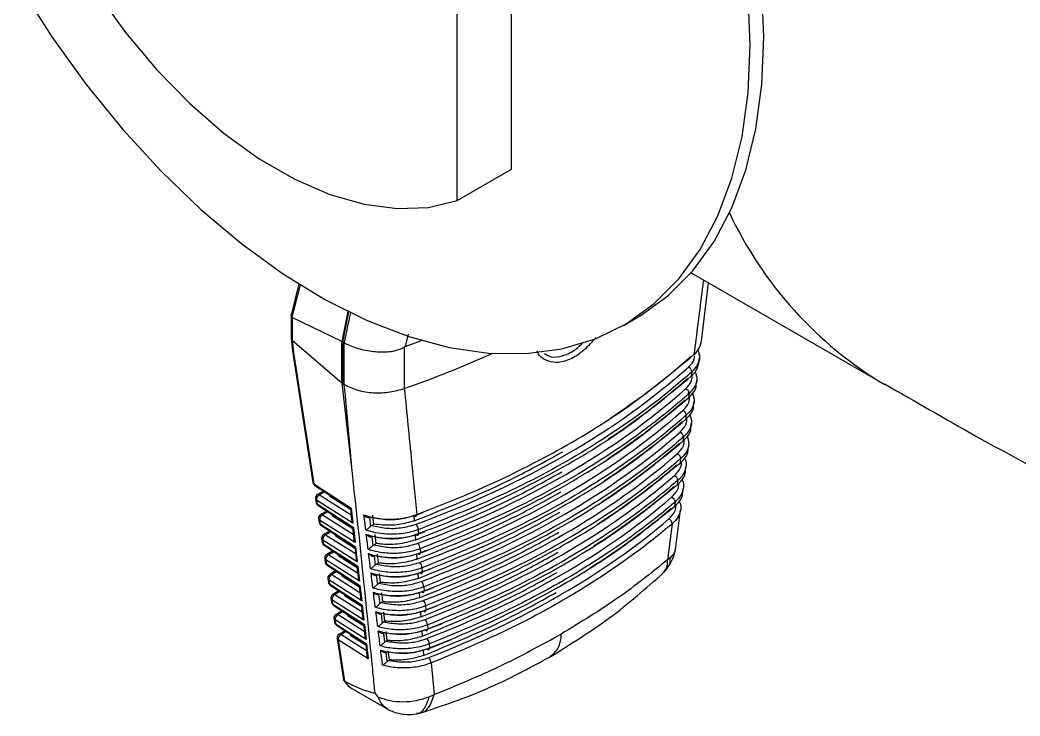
# Model space of a CAD drawing. Extents: x 12.3 to 108.7, y 1.1 to 80.4.
# Drawn here: x 74.192 to 76.643, y 5.403 to 7.109 of the extents above; entities that cross this region are included whole.
import ezdxf

# ---------------------------------------------------------------- set-up
doc = ezdxf.new("R2010")
doc.units = 0
doc.header["$MEASUREMENT"] = 0
doc.layers.add('OBJECT', color=7, linetype='CONTINUOUS')

msp = doc.modelspace()

# ---------------------------------------------------------------- linework, layer by layer
at = {"layer": 'OBJECT'}
for p, q in [((75.3966, 6.7431), (75.3956, 13.564)), ((75.2637, 6.6664), (75.2627, 13.4872)), ((75.2637, 6.6664), (75.3966, 6.7431)), ((75.8366, 6.4894), (76.31, 6.2161)), ((74.8752, 6.4619), (74.8569, 6.3888)), ((74.8782, 6.46), (74.8584, 6.3806)), ((75.862, 6.3214), (75.8796, 6.4646)), ((74.8565, 6.386), (74.8565, 6.3286)), ((74.9806, 6.3212), (74.8593, 6.3797)), ((74.8593, 6.3797), (74.8593, 6.3245)), ((74.9811, 6.3209), (74.9961, 6.394)), ((74.9972, 6.3935), (74.9822, 6.3203)), ((75.6706, 6.3602), (75.7045, 6.3798)), ((74.8565, 6.3282), (74.86, 6.2979)), ((74.8591, 6.3246), (74.8625, 6.2943)), ((74.8593, 6.3245), (74.9806, 6.2195)), ((75.1429, 6.339), (75.136, 6.3085)), ((74.9806, 6.2195), (74.9806, 6.3212)), ((74.9822, 6.3203), (74.9811, 6.3209)), ((74.9864, 6.3179), (74.9828, 6.32)), ((74.9828, 6.32), (74.9828, 6.2179)), ((74.9864, 6.2158), (74.9864, 6.3179)), ((75.136, 6.3085), (75.1336, 6.3072)), ((75.1336, 6.3072), (75.1336, 6.2056)), ((75.136, 6.3085), (75.1763, 6.323)), ((74.86, 6.2978), (74.9099, 5.9753)), ((74.8625, 6.2943), (74.9124, 5.972)), ((75.8554, 6.2683), (75.8568, 6.2793)), ((75.8383, 6.2467), (75.8369, 6.236)), ((75.8489, 6.2152), (75.8503, 6.2263)), ((75.0067, 5.9973), (74.9817, 6.2185)), ((74.9828, 6.2179), (74.9864, 6.2158)), ((75.1336, 6.2056), (75.1338, 6.2056)), ((75.8315, 6.1935), (75.8301, 6.1827)), ((75.8424, 6.1621), (75.8437, 6.1732)), ((75.8247, 6.1403), (75.8233, 6.1295)), ((75.8358, 6.109), (75.8372, 6.1202)), ((75.8179, 6.0871), (75.8165, 6.0763)), ((75.8293, 6.0559), (75.8307, 6.0671)), ((75.811, 6.0339), (75.8096, 6.023)), ((75.8227, 6.0029), (75.8241, 6.014)), ((75.8042, 5.9807), (75.8028, 5.9698)), ((74.9124, 5.972), (75.0036, 5.9126)), ((74.9143, 5.9684), (75.0015, 5.9117)), ((75.816, 5.9498), (75.8174, 5.961)), ((74.9161, 5.9355), (74.9175, 5.9263)), ((74.9186, 5.9322), (74.92, 5.923)), ((75.0077, 5.8758), (74.9186, 5.9322)), ((74.936, 5.9543), (74.921, 5.9457)), ((74.9387, 5.9526), (74.9259, 5.9452)), ((74.9259, 5.9452), (75.0033, 5.8963)), ((74.949, 5.9459), (74.9493, 5.944)), ((74.9512, 5.9444), (74.9518, 5.9407)), ((75.0018, 5.909), (74.9518, 5.9407)), ((74.92, 5.923), (75.0089, 5.8651)), ((74.9219, 5.9195), (75.0069, 5.8641)), ((75.0015, 5.9117), (75.0047, 5.8841)), ((75.0036, 5.9126), (75.0077, 5.8758)), ((75.7973, 5.9275), (75.7959, 5.9166)), ((75.7984, 5.81), (75.8107, 5.908)), ((74.9237, 5.8866), (74.9251, 5.8774)), ((74.9262, 5.8833), (74.9276, 5.8741)), ((75.0131, 5.8283), (74.9262, 5.8833)), ((74.9435, 5.9054), (74.9285, 5.8968)), ((74.9462, 5.9037), (74.9335, 5.8963)), ((74.9335, 5.8963), (75.0087, 5.8487)), ((74.9566, 5.8969), (74.9568, 5.8951)), ((74.9588, 5.8955), (74.9593, 5.8918)), ((75.0072, 5.8615), (74.9593, 5.8918)), ((75.0482, 5.8901), (75.0508, 5.8679)), ((75.0594, 5.8735), (75.057, 5.8951)), ((75.1569, 5.8936), (75.1578, 5.8814)), ((74.9276, 5.8741), (75.0143, 5.8176)), ((74.9295, 5.8705), (75.0123, 5.8166)), ((75.0069, 5.8641), (75.01, 5.8366)), ((75.0089, 5.8651), (75.0131, 5.8283)), ((75.0537, 5.8701), (75.0594, 5.8735)), ((75.1679, 5.8597), (75.1688, 5.8503)), ((75.7904, 5.8743), (75.7789, 5.786)), ((74.9312, 5.8377), (74.9327, 5.8284)), ((74.9337, 5.8344), (74.9352, 5.8251)), ((75.0185, 5.7808), (74.9337, 5.8344)), ((74.9511, 5.8565), (74.9361, 5.8479)), ((74.9538, 5.8547), (74.941, 5.8474)), ((74.941, 5.8474), (75.014, 5.8012)), ((74.9641, 5.848), (74.9644, 5.8462)), ((74.9663, 5.8465), (74.9669, 5.8429)), ((75.0126, 5.814), (74.9669, 5.8429)), ((75.0538, 5.8428), (75.0565, 5.8205)), ((75.0648, 5.8259), (75.0623, 5.8476)), ((75.1604, 5.8466), (75.1613, 5.8344)), ((74.9352, 5.8251), (75.0197, 5.7701)), ((74.9371, 5.8216), (75.0177, 5.7691)), ((75.0123, 5.8166), (75.0154, 5.7891)), ((75.0143, 5.8176), (75.0185, 5.7808)), ((75.0594, 5.8229), (75.0648, 5.8259)), ((75.1724, 5.813), (75.1733, 5.8036)), ((74.9388, 5.7888), (74.9402, 5.7795)), ((74.9413, 5.7855), (74.9427, 5.7762)), ((75.0239, 5.7332), (74.9413, 5.7855)), ((74.9586, 5.8076), (74.9437, 5.799)), ((74.9613, 5.8058), (74.9486, 5.7985)), ((74.9486, 5.7985), (75.0194, 5.7537)), ((74.9717, 5.799), (74.972, 5.7973)), ((74.9739, 5.7976), (74.9745, 5.794)), ((75.018, 5.7665), (74.9745, 5.794)), ((75.0595, 5.7954), (75.0622, 5.7731)), ((75.0702, 5.7784), (75.0677, 5.8001)), ((75.1638, 5.7996), (75.1647, 5.7873)), ((75.7858, 5.7916), (75.7789, 5.786)), ((74.9427, 5.7762), (75.0251, 5.7226)), ((74.9447, 5.7726), (75.0231, 5.7216)), ((75.0177, 5.7691), (75.0208, 5.7416)), ((75.0197, 5.7701), (75.0239, 5.7332)), ((75.0653, 5.7756), (75.0702, 5.7784)), ((75.1769, 5.7663), (75.1778, 5.7569)), ((75.7697, 5.7549), (75.7785, 5.7652)), ((74.9464, 5.7399), (74.9478, 5.7305)), ((74.9489, 5.7366), (74.9503, 5.7272)), ((75.0293, 5.6857), (74.9489, 5.7366)), ((74.9661, 5.7586), (74.9513, 5.75)), ((74.9688, 5.7569), (74.9562, 5.7496)), ((74.9562, 5.7496), (75.0248, 5.7062)), ((74.9793, 5.7501), (74.9796, 5.7484)), ((74.9815, 5.7486), (74.9821, 5.7451)), ((75.0234, 5.719), (74.9821, 5.7451)), ((75.0652, 5.7481), (75.0679, 5.7257)), ((75.0756, 5.7309), (75.0731, 5.7526)), ((75.1672, 5.7526), (75.1681, 5.7402)), ((74.9503, 5.7272), (75.0305, 5.675)), ((74.9522, 5.7237), (75.0285, 5.6741)), ((75.0231, 5.7216), (75.0262, 5.694)), ((75.0251, 5.7226), (75.0293, 5.6857)), ((75.0711, 5.7283), (75.0756, 5.7309)), ((75.1814, 5.7196), (75.1823, 5.7102)), ((74.9539, 5.691), (74.9554, 5.6816)), ((74.9564, 5.6877), (74.9579, 5.6783)), ((75.0347, 5.6382), (74.9564, 5.6877)), ((74.9737, 5.7097), (74.9588, 5.7011)), ((74.9764, 5.708), (74.9638, 5.7007)), ((74.9638, 5.7007), (75.0302, 5.6587)), ((74.9869, 5.7011), (74.9871, 5.6995)), ((74.9891, 5.6997), (74.9896, 5.6962)), ((75.0287, 5.6715), (74.9896, 5.6962)), ((75.0709, 5.7008), (75.0737, 5.6784)), ((75.0809, 5.6834), (75.0785, 5.705)), ((75.1705, 5.7056), (75.1714, 5.6931)), ((74.9579, 5.6783), (75.0359, 5.6275)), ((74.9598, 5.6747), (75.0338, 5.6265)), ((75.0285, 5.6741), (75.0316, 5.6465)), ((75.0305, 5.675), (75.0347, 5.6382)), ((75.077, 5.6811), (75.0809, 5.6834)), ((75.1859, 5.673), (75.1868, 5.6635)), ((74.9615, 5.6421), (74.963, 5.6326)), ((74.964, 5.6388), (74.9655, 5.6293)), ((75.04, 5.5907), (74.964, 5.6388)), ((74.9812, 5.6608), (74.9664, 5.6522)), ((74.9839, 5.659), (74.9713, 5.6518)), ((74.9713, 5.6518), (75.0356, 5.6112)), ((74.9944, 5.6522), (74.9947, 5.6506)), ((74.9967, 5.6507), (74.9972, 5.6473)), ((75.0341, 5.6239), (74.9972, 5.6473)), ((75.0767, 5.6536), (75.0794, 5.631)), ((75.0863, 5.6359), (75.0839, 5.6575)), ((75.1738, 5.6586), (75.1746, 5.646)), ((74.9655, 5.6293), (75.0412, 5.58)), ((74.9674, 5.6258), (75.0392, 5.579)), ((75.0338, 5.6265), (75.037, 5.599)), ((75.0359, 5.6275), (75.04, 5.5907)), ((75.0829, 5.6339), (75.0863, 5.6359)), ((75.1904, 5.6263), (75.1913, 5.6168)), ((74.9691, 5.5932), (74.9848, 5.4919)), ((74.9716, 5.5899), (74.9873, 5.4883)), ((75.0454, 5.5432), (74.9716, 5.5899)), ((74.9888, 5.6119), (74.974, 5.6033)), ((74.9914, 5.6101), (74.9789, 5.6029)), ((74.9789, 5.6029), (75.041, 5.5636)), ((75.002, 5.6032), (75.0023, 5.6017)), ((75.0042, 5.6018), (75.0048, 5.5984)), ((75.0395, 5.5764), (75.0048, 5.5984)), ((75.0825, 5.6063), (75.0852, 5.5837)), ((75.0888, 5.5867), (75.0917, 5.5884)), ((75.0917, 5.5884), (75.0893, 5.61)), ((75.1769, 5.6121), (75.1778, 5.5988)), ((75.0392, 5.579), (75.0423, 5.5515)), ((75.0412, 5.58), (75.0454, 5.5432)), ((75.1801, 5.5649), (75.181, 5.5517)), ((75.1948, 5.5797), (75.1957, 5.5702)), ((75.0883, 5.5591), (75.0911, 5.5364)), ((75.0971, 5.5408), (75.0946, 5.5625)), ((75.0948, 5.5395), (75.0971, 5.5408)), ((75.1992, 5.5331), (75.2066, 5.4556)), ((74.9873, 5.4883), (74.9875, 5.4882)), ((75.005, 5.4705), (75.0916, 5.4205)), ((75.07, 5.4496), (75.062, 5.4598)), ((75.1949, 5.4505), (75.2066, 5.4556)), ((75.164, 5.4084), (75.1727, 5.4102))]:
    msp.add_line(p, q, dxfattribs=at)
at = {"layer": 'OBJECT', "flags": 128}
for points in [[(75.7045, 6.3798), (75.7115, 6.384), (75.7799, 6.4332), (75.8406, 6.4941), (75.8929, 6.5662), (75.9364, 6.6487), (75.9706, 6.7409), (75.9953, 6.8419), (76.0102, 6.9508), (76.0152, 7.0666), (76.0102, 7.1881), (75.9953, 7.3142), (75.9706, 7.4438), (75.9364, 7.5756), (75.8929, 7.7083), (75.8406, 7.8408), (75.7799, 7.9717), (75.7115, 8.0999), (75.636, 8.2241), (75.5541, 8.3432), (75.4665, 8.4561), (75.3964, 8.5374)], [(74.1919, 7.1901), (74.27, 7.0677), (74.3541, 6.9508), (74.4437, 6.8407), (74.5377, 6.7382), (74.6353, 6.6444), (74.7356, 6.5601), (74.8376, 6.4862), (74.9404, 6.4233), (75.043, 6.372), (75.1445, 6.3329), (75.2439, 6.3062), (75.3402, 6.2922), (75.4326, 6.2911), (75.5201, 6.3028), (75.6021, 6.3273), (75.6776, 6.3644), (75.746, 6.4136), (75.8066, 6.4745), (75.8589, 6.5466), (75.9024, 6.6291), (75.9367, 6.7213), (75.9614, 6.8223), (75.9763, 6.9312), (75.9813, 7.047), (75.9763, 7.1685)], [(74.3798, 7.1765), (74.4507, 7.0778), (74.5272, 6.9865), (74.6082, 6.9037), (74.6923, 6.8308), (74.7784, 6.7688), (74.8651, 6.7188), (74.9512, 6.6814), (75.0354, 6.6572), (75.1163, 6.6465), (75.1928, 6.6496), (75.2637, 6.6664)], [(75.1589, 5.8941), (75.1599, 5.8933), (75.1609, 5.8929), (75.1618, 5.8928), (75.1626, 5.893), (75.1632, 5.8936), (75.1637, 5.8945), (75.1641, 5.8956), (75.1642, 5.897)], [(75.1634, 5.8474), (75.1644, 5.8466), (75.1654, 5.8462), (75.1663, 5.8461), (75.1671, 5.8463), (75.1678, 5.8469), (75.1683, 5.8477), (75.1686, 5.8489), (75.1688, 5.8503)], [(75.1679, 5.8006), (75.169, 5.7999), (75.1699, 5.7995), (75.1708, 5.7994), (75.1716, 5.7996), (75.1723, 5.8002), (75.1728, 5.801), (75.1732, 5.8022), (75.1733, 5.8036)], [(75.1724, 5.7539), (75.1734, 5.7532), (75.1744, 5.7527), (75.1753, 5.7526), (75.1762, 5.7529), (75.1768, 5.7535), (75.1773, 5.7543), (75.1777, 5.7555), (75.1778, 5.7569)], [(75.1769, 5.7072), (75.1779, 5.7065), (75.1789, 5.706), (75.1798, 5.7059), (75.1806, 5.7062), (75.1813, 5.7068), (75.1818, 5.7076), (75.1822, 5.7088), (75.1823, 5.7102)], [(75.1813, 5.6605), (75.1824, 5.6598), (75.1834, 5.6594), (75.1843, 5.6593), (75.1851, 5.6595), (75.1858, 5.6601), (75.1863, 5.6609), (75.1867, 5.6621), (75.1868, 5.6635)], [(75.1858, 5.6138), (75.1868, 5.6131), (75.1878, 5.6127), (75.1888, 5.6126), (75.1896, 5.6128), (75.1903, 5.6134), (75.1908, 5.6143), (75.1911, 5.6154), (75.1913, 5.6168)], [(75.1902, 5.5672), (75.1912, 5.5664), (75.1923, 5.566), (75.1932, 5.5659), (75.194, 5.5662), (75.1947, 5.5667), (75.1952, 5.5676), (75.1956, 5.5688), (75.1957, 5.5702)]]:
    msp.add_lwpolyline(points, dxfattribs=at)
at = {"layer": 'OBJECT'}
for centre, radius, start, end in [((76.8079, 7.0471), 0.9687, 205.0984, 239.0701), ((74.2428, 8.7539), 2.6996, 289.2712, 294.1952), ((75.8253, 6.2463), 0.013, 1.9394, 69.1667), ((75.8185, 6.1931), 0.013, 1.9219, 68.99), ((75.8117, 6.1398), 0.013, 1.9032, 68.8139), ((75.8048, 6.0866), 0.013, 1.8844, 68.6369), ((75.798, 6.0334), 0.0131, 1.8654, 68.4591), ((75.7911, 5.9802), 0.0131, 1.8471, 68.279), ((74.9198, 5.9768), 0.01, 188.8019, 236.9399), ((74.9145, 5.9762), 0.00472, 191.2026, 243.2307), ((74.917, 5.9722), 0.00462, 182.4838, 234.3549), ((74.926, 5.937), 0.01, 119.9973, 180), ((74.926, 5.937), 0.01, 180, 188.8019), ((74.9207, 5.9364), 0.00472, 191.2022, 243.2351), ((74.9328, 5.9327), 0.0143, 119.0762, 182.2786), ((74.923, 5.9411), 0.00496, 54.7031, 114.6588), ((75.7841, 5.9271), 0.0131, 1.8274, 68.1014), ((74.9274, 5.9278), 0.01, 188.8019, 236.9399), ((74.9221, 5.9272), 0.00472, 191.2009, 243.2363), ((74.9246, 5.9232), 0.00462, 182.4791, 234.3597), ((74.9335, 5.8881), 0.01, 119.9973, 180), ((74.9335, 5.8881), 0.01, 180, 188.8019), ((74.9283, 5.8875), 0.00472, 191.2032, 243.2302), ((74.9404, 5.8838), 0.0143, 119.0762, 182.2786), ((74.9306, 5.8922), 0.00496, 54.7031, 114.6586), ((75.7772, 5.8739), 0.0132, 1.8087, 67.9209), ((74.935, 5.8789), 0.01, 188.8019, 236.9399), ((74.9297, 5.8783), 0.00472, 191.2032, 243.23), ((74.9322, 5.8743), 0.00462, 182.4829, 234.3567), ((75.1486, 5.8598), 0.0193, 359.7088, 43.6777), ((74.9411, 5.8392), 0.01, 119.9973, 180), ((74.9411, 5.8392), 0.01, 180, 188.8019), ((74.9359, 5.8386), 0.00472, 191.2029, 243.2345), ((74.948, 5.8349), 0.0143, 119.0759, 182.278), ((74.9382, 5.8433), 0.00496, 54.7027, 114.6535), ((74.9425, 5.8299), 0.01, 188.8019, 236.9399), ((74.9373, 5.8293), 0.00472, 191.2029, 243.2345), ((74.9398, 5.8253), 0.00462, 182.4784, 234.3612), ((75.1532, 5.8131), 0.0192, 359.7222, 43.9038), ((74.9487, 5.7903), 0.01, 119.9973, 180), ((74.9487, 5.7903), 0.01, 180, 188.8019), ((74.9434, 5.7897), 0.00472, 191.2026, 243.2356), ((74.9555, 5.786), 0.0143, 119.0774, 182.2775), ((74.9457, 5.7944), 0.00496, 54.7066, 114.6552), ((74.9501, 5.781), 0.01, 188.8019, 236.9399), ((74.9449, 5.7804), 0.00472, 191.2032, 243.2302), ((74.9474, 5.7764), 0.00462, 182.4825, 234.3571), ((75.1578, 5.7664), 0.0191, 359.7349, 44.1305), ((74.9563, 5.7414), 0.01, 119.9973, 180), ((74.9563, 5.7414), 0.01, 180, 188.8019), ((74.951, 5.7408), 0.00472, 191.2032, 243.235), ((74.9631, 5.7371), 0.0143, 119.0763, 182.2786), ((74.9533, 5.7455), 0.00496, 54.7029, 114.659), ((74.9577, 5.7321), 0.01, 188.8019, 236.9399), ((74.9524, 5.7314), 0.00472, 191.2028, 243.2344), ((74.9549, 5.7274), 0.00462, 182.4791, 234.3605), ((75.1624, 5.7197), 0.019, 359.7477, 44.3577), ((74.9638, 5.6925), 0.01, 119.9973, 180), ((74.9638, 5.6925), 0.01, 180, 188.8019), ((74.9586, 5.6919), 0.00472, 191.2037, 243.2305), ((74.9707, 5.6882), 0.0143, 119.0761, 182.2788), ((74.9609, 5.6966), 0.00496, 54.6984, 114.6635), ((75.167, 5.6731), 0.0189, 359.761, 44.5846), ((74.9653, 5.6831), 0.01, 188.8019, 236.9399), ((74.96, 5.6825), 0.00472, 191.2029, 243.2313), ((74.9625, 5.6785), 0.00462, 182.4821, 234.3566), ((74.9714, 5.6436), 0.01, 119.9973, 180), ((74.9714, 5.6436), 0.01, 180, 188.8019), ((74.9661, 5.643), 0.00472, 191.2006, 243.2366), ((74.9783, 5.6393), 0.0143, 119.0781, 182.2768), ((74.9685, 5.6477), 0.00496, 54.7066, 114.6553), ((75.1715, 5.6264), 0.0188, 359.7751, 44.8101), ((74.9729, 5.6342), 0.01, 188.8019, 236.9399), ((74.9676, 5.6335), 0.00472, 191.2032, 243.2351), ((74.9701, 5.6295), 0.00462, 182.4773, 234.3614), ((74.979, 5.5947), 0.01, 119.9973, 180), ((74.979, 5.5947), 0.01, 180, 188.8019), ((74.9737, 5.5941), 0.00472, 191.2016, 243.2356), ((74.9858, 5.5904), 0.0143, 119.0774, 182.2774), ((74.976, 5.5988), 0.00496, 54.7031, 114.6586), ((75.176, 5.5798), 0.0188, 359.7877, 45.0389), ((75.1806, 5.5331), 0.0187, 359.8012, 45.2665)]:
    msp.add_arc(centre, radius, start, end, dxfattribs=at)
for centre, major_axis, ratio, start_param, end_param in [((74.8665, 6.4142), (0.0069, 0.0346), 0.209999, 2.946538, 3.08714), ((73.591, 7.4938), (1.3798, 7.3435), 0.214206, 4.59189, 4.601977), ((74.8665, 6.329), (0.00999, 0.00056), 0.611383, 3.107087, 3.840126), ((74.8665, 6.2619), (-0.0079, 0.0629), 0.096523, 6.176109, 6.202289), ((75.0676, 6.7349), (0.0824, 0.4153), 0.209999, 3.08714, 3.093657), ((75.0676, 6.7347), (0.0781, 0.4172), 0.218376, 3.058354, 3.064865), ((75.0713, 6.7325), (0.0781, 0.4172), 0.218376, 3.064865, 3.069069), ((74.8699, 6.2992), (0.00991, 0.00133), 0.627377, 3.128787, 3.792814), ((73.966, 6.9578), (2.2176, 0.0166), 0.572227, 5.5628, 5.710896), ((73.9645, 6.9654), (2.2169, -0.0169), 0.582304, 5.287711, 5.716742), ((73.966, 6.9072), (2.2143, 0.0166), 0.572227, 5.560962, 5.707533), ((75.0676, 5.4683), (-0.0954, 0.7545), 0.096523, 6.16302, 6.176109), ((75.0676, 5.4689), (-0.0912, 0.7506), 0.103906, 6.205257, 6.218348), ((75.0713, 5.4668), (-0.0912, 0.7506), 0.103906, 6.201917, 6.205257), ((73.1744, 10.1402), (-1.7566, 14.6383), 0.094069, 4.414182, 4.429694), ((73.9645, 6.9148), (2.2137, -0.0169), 0.582304, 5.291076, 5.713377), ((73.966, 6.8566), (2.2111, 0.0166), 0.572227, 5.562058, 5.704162), ((73.9645, 6.8642), (2.2104, -0.0169), 0.582304, 5.294449, 5.710004), ((73.966, 6.806), (2.2078, 0.0165), 0.572227, 5.557281, 5.700783), ((73.9645, 6.8135), (2.2072, -0.0168), 0.582304, 5.29783, 5.706624), ((73.966, 6.7553), (2.2046, 0.0165), 0.572227, 5.555439, 5.697396), ((73.9645, 6.7629), (2.2039, -0.0168), 0.582304, 5.301219, 5.703235), ((73.966, 6.7047), (2.2013, 0.0165), 0.572227, 5.548701, 5.694), ((73.9645, 6.7123), (2.2007, -0.0168), 0.582304, 5.304616, 5.699838), ((73.966, 6.6541), (2.1981, 0.0165), 0.572227, 5.544493, 5.690597), ((74.9593, 5.9446), (0.0101, 0.0001), 0.569185, 3.222173, 3.860589), ((73.9645, 6.6617), (2.1974, -0.0168), 0.582304, 5.308021, 5.696432), ((75.0109, 5.9175), (0.0094, 0.00581), 0.034264, 3.157743, 3.78947), ((73.966, 6.6035), (2.1948, 0.0164), 0.572227, 5.539778, 5.687185), ((74.9669, 5.8957), (0.0101, 0.0001), 0.569185, 3.222173, 3.860589), ((75.0151, 5.8806), (-0.0075, 0.0119), 0.628226, 0.918937, 1.582964), ((73.966, 6.9578), (2.2176, 0.0166), 0.572227, 5.276105, 5.287253), ((73.9645, 6.611), (2.1942, -0.0167), 0.582304, 5.311435, 5.693019), ((75.0163, 5.8699), (0.0094, 0.00581), 0.034264, 3.157743, 3.78947), ((74.9744, 5.8468), (0.0101, 0.0001), 0.569185, 3.222173, 3.860589), ((75.0205, 5.8331), (-0.0075, 0.0119), 0.628226, 0.918937, 1.582964), ((73.966, 6.9072), (2.2143, 0.0166), 0.572227, 5.279468, 5.291168), ((75.0217, 5.8224), (0.0094, 0.00581), 0.034264, 3.157743, 3.78947), ((73.966, 6.8566), (2.2111, 0.0166), 0.572227, 5.282839, 5.295171), ((74.982, 5.7979), (0.0101, 0.0001), 0.569185, 3.222173, 3.860589), ((75.0259, 5.7856), (-0.0075, 0.0119), 0.628226, 0.918937, 1.582964), ((75.0271, 5.7749), (0.0094, 0.00581), 0.034264, 3.157743, 3.78947), ((73.966, 6.806), (2.2078, 0.0165), 0.572227, 5.286218, 5.299967), ((74.9896, 5.749), (0.0101, 0.0001), 0.569185, 3.222173, 3.860589), ((75.0313, 5.7381), (-0.0075, 0.0119), 0.628226, 0.918937, 1.582964), ((75.0325, 5.7274), (0.0094, 0.00581), 0.034264, 3.157743, 3.78947), ((73.966, 6.7553), (2.2046, 0.0165), 0.572227, 5.289605, 5.305336), ((74.9972, 5.7001), (0.0101, 0.0001), 0.569185, 3.222173, 3.860589), ((75.0366, 5.6905), (-0.0075, 0.0119), 0.628226, 0.918937, 1.582964), ((75.0379, 5.6799), (0.0094, 0.00581), 0.034264, 3.157743, 3.78947), ((73.966, 6.7047), (2.2013, 0.0165), 0.572227, 5.293, 5.311646), ((75.0047, 5.6512), (0.0101, 0.0001), 0.569185, 3.222173, 3.860589), ((75.042, 5.643), (-0.0075, 0.0119), 0.628226, 0.918937, 1.582964), ((75.0432, 5.6324), (0.0094, 0.00581), 0.034264, 3.157743, 3.78947), ((73.966, 6.6541), (2.1981, 0.0165), 0.572227, 5.296403, 5.319764), ((75.0123, 5.6023), (0.0101, 0.0001), 0.569185, 3.222173, 3.860589), ((75.0474, 5.5955), (-0.0075, 0.0119), 0.628226, 0.918937, 1.582964), ((73.966, 6.6035), (2.1948, 0.0164), 0.572227, 5.299815, 5.33212), ((75.0486, 5.5848), (0.0094, 0.00581), 0.034264, 3.157743, 3.78947), ((75.0528, 5.548), (-0.0075, 0.0119), 0.628226, 0.918937, 1.582964), ((73.5323, 6.4592), (1.5344, -0.9976), 0.038755, 5.984867, 6.22598), ((75.0621, 5.5761), (0.0554, 0.1065), 0.604579, 2.781893, 3.114951)]:
    msp.add_ellipse(centre, major_axis=major_axis, ratio=ratio, start_param=start_param, end_param=end_param, dxfattribs=at)
for points, knots in [([(75.8668, 6.472), (75.8653, 6.4601), (75.8576, 6.3992), (75.8499, 6.3383), (75.8437, 6.2893)], [0, 0, 0, 0, 0.194501, 1, 1, 1, 1]), ([(74.8569, 6.3888), (74.8569, 6.3887), (74.8565, 6.3874), (74.8564, 6.3852), (74.857, 6.3826), (74.858, 6.3811), (74.8584, 6.3806)], [0, 0, 0, 0, 0.045756, 0.402212, 0.778183, 1, 1, 1, 1]), ([(75.6033, 6.331), (75.5937, 6.3199), (75.5739, 6.2968), (75.5397, 6.2754), (75.5059, 6.2668), (75.4784, 6.2745), (75.4623, 6.2865), (75.4595, 6.2977), (75.4594, 6.2982)], [0, 0, 0, 0, 0.187832, 0.388169, 0.588852, 0.789392, 0.989298, 1, 1, 1, 1]), ([(74.9868, 6.3177), (74.9906, 6.3157), (75.0043, 6.3086), (75.0333, 6.2994), (75.0728, 6.2947), (75.1077, 6.2955), (75.1263, 6.3039), (75.1336, 6.3072)], [0, 0, 0, 0, 0.097508, 0.351331, 0.599304, 0.843154, 1, 1, 1, 1]), ([(75.4775, 6.2912), (75.4827, 6.2881), (75.4953, 6.2807), (75.5228, 6.2849), (75.5506, 6.2976), (75.5663, 6.313), (75.572, 6.3187)], [0, 0, 0, 0, 0.214219, 0.519043, 0.823882, 1, 1, 1, 1]), ([(75.8531, 6.2994), (75.8551, 6.294), (75.8599, 6.2809), (75.8532, 6.2623), (75.8425, 6.2512), (75.8383, 6.2467)], [0, 0, 0, 0, 0.297994, 0.719966, 1, 1, 1, 1]), ([(75.8437, 6.2893), (75.8471, 6.2926), (75.8572, 6.3024), (75.8602, 6.3138), (75.8622, 6.3214)], [0, 0, 0, 0, 0.33456, 1, 1, 1, 1]), ([(75.1642, 5.897), (75.1698, 5.8991), (75.1979, 5.9096), (75.3141, 5.9552), (75.4885, 6.0379), (75.6882, 6.1595), (75.7918, 6.246), (75.8437, 6.2893)], [0, 0, 0, 0, 0.0206637, 0.1033313, 0.4348088, 0.7174044, 1, 1, 1, 1]), ([(75.8299, 6.2584), (75.8363, 6.2648), (75.8449, 6.2734), (75.8452, 6.2831), (75.8453, 6.2856)], [0, 0, 0, 0, 0.745342, 1, 1, 1, 1]), ([(75.8369, 6.236), (75.8403, 6.2393), (75.8505, 6.2492), (75.8536, 6.2606), (75.8557, 6.2683)], [0, 0, 0, 0, 0.332562, 1, 1, 1, 1]), ([(75.8383, 6.2467), (75.8347, 6.2435), (75.8166, 6.2273), (75.7375, 6.1601), (75.5954, 6.0605), (75.3876, 5.9472), (75.2411, 5.8889), (75.1679, 5.8597)], [0, 0, 0, 0, 0.020947, 0.104745, 0.44076, 0.72038, 1, 1, 1, 1]), ([(75.1688, 5.8503), (75.1744, 5.8524), (75.2024, 5.8629), (75.3183, 5.9087), (75.4901, 5.9908), (75.6855, 6.1103), (75.7865, 6.1941), (75.8369, 6.236)], [0, 0, 0, 0, 0.021019, 0.105106, 0.44228, 0.72114, 1, 1, 1, 1]), ([(75.8232, 6.2052), (75.8293, 6.2116), (75.8393, 6.2221), (75.8394, 6.2341), (75.8395, 6.2387)], [0, 0, 0, 0, 0.611448, 1, 1, 1, 1]), ([(75.8466, 6.2466), (75.8486, 6.2408), (75.8533, 6.2273), (75.8462, 6.2086), (75.8356, 6.1977), (75.8315, 6.1935)], [0, 0, 0, 0, 0.3182, 0.736552, 1, 1, 1, 1]), ([(74.9867, 6.2156), (74.9972, 6.2105), (75.0182, 6.2001), (75.0581, 6.1942), (75.0985, 6.1958), (75.1221, 6.2024), (75.1336, 6.2056)], [0, 0, 0, 0, 0.253584, 0.507165, 0.760847, 1, 1, 1, 1]), ([(75.1338, 6.2056), (75.1397, 6.1458), (75.15, 6.0429), (75.16, 5.94), (75.1642, 5.897)], [0, 0, 0, 0, 0.581449, 1, 1, 1, 1]), ([(75.8301, 6.1827), (75.8334, 6.186), (75.8432, 6.1959), (75.8505, 6.2075), (75.8492, 6.2152), (75.8491, 6.2152)], [0, 0, 0, 0, 0.330131, 0.995719, 1, 1, 1, 1]), ([(76.3107, 6.2173), (76.3852, 6.1743), (76.5763, 6.0637), (76.8906, 5.8981), (77.2519, 5.7198), (77.6153, 5.5537), (77.8601, 5.453), (77.9812, 5.4032)], [0, 0, 0, 0, 0.138578, 0.355528, 0.572073, 0.788139, 1, 1, 1, 1]), ([(75.8315, 6.1935), (75.8279, 6.1903), (75.8097, 6.1741), (75.7302, 6.1071), (75.5893, 6.009), (75.385, 5.8982), (75.2433, 5.8414), (75.1724, 5.813)], [0, 0, 0, 0, 0.021311, 0.106568, 0.448432, 0.724216, 1, 1, 1, 1]), ([(75.1733, 5.8036), (75.1789, 5.8057), (75.2068, 5.8162), (75.3224, 5.8623), (75.4917, 5.9437), (75.6829, 6.0611), (75.7811, 6.1422), (75.8301, 6.1827)], [0, 0, 0, 0, 0.021386, 0.106942, 0.450009, 0.725005, 1, 1, 1, 1]), ([(75.8164, 6.152), (75.8226, 6.1584), (75.8327, 6.1689), (75.8328, 6.181), (75.8329, 6.1857)], [0, 0, 0, 0, 0.607975, 1, 1, 1, 1]), ([(75.8401, 6.1939), (75.8421, 6.1876), (75.8467, 6.1736), (75.8391, 6.1548), (75.8286, 6.1442), (75.8247, 6.1403)], [0, 0, 0, 0, 0.3390771, 0.7534538, 1, 1, 1, 1]), ([(75.8233, 6.1295), (75.8266, 6.1328), (75.8364, 6.1427), (75.8439, 6.1543), (75.8425, 6.162), (75.8425, 6.1621)], [0, 0, 0, 0, 0.328416, 0.990556, 1, 1, 1, 1]), ([(75.8247, 6.1403), (75.821, 6.137), (75.8027, 6.1209), (75.7229, 6.0541), (75.5831, 5.9575), (75.3825, 5.8491), (75.2454, 5.7939), (75.1769, 5.7663)], [0, 0, 0, 0, 0.0216883, 0.1084547, 0.4563731, 0.7281866, 1, 1, 1, 1]), ([(75.1778, 5.7569), (75.1834, 5.759), (75.2113, 5.7696), (75.3266, 5.8159), (75.4933, 5.8966), (75.6803, 6.0119), (75.7756, 6.0903), (75.8233, 6.1295)], [0, 0, 0, 0, 0.021766, 0.108843, 0.45801, 0.729005, 1, 1, 1, 1]), ([(75.8096, 6.0988), (75.8158, 6.1052), (75.826, 6.1158), (75.8262, 6.1279), (75.8263, 6.1327)], [0, 0, 0, 0, 0.604552, 1, 1, 1, 1]), ([(75.8336, 6.1413), (75.8357, 6.1345), (75.8401, 6.12), (75.832, 6.1011), (75.8216, 6.0908), (75.8179, 6.0871)], [0, 0, 0, 0, 0.360656, 0.77066, 1, 1, 1, 1]), ([(75.8165, 6.0763), (75.8198, 6.0795), (75.8297, 6.0894), (75.8372, 6.1011), (75.8359, 6.1089), (75.8358, 6.109)], [0, 0, 0, 0, 0.326812, 0.985726, 1, 1, 1, 1]), ([(75.8179, 6.0871), (75.8142, 6.0838), (75.7958, 6.0677), (75.7156, 6.0011), (75.5769, 5.906), (75.38, 5.8), (75.2476, 5.7464), (75.1814, 5.7196)], [0, 0, 0, 0, 0.022079, 0.1104084, 0.4645969, 0.7322985, 1, 1, 1, 1]), ([(75.8028, 6.0456), (75.809, 6.052), (75.8193, 6.0626), (75.8196, 6.0748), (75.8197, 6.0797)], [0, 0, 0, 0, 0.601178, 1, 1, 1, 1]), ([(75.8272, 6.0887), (75.8292, 6.0814), (75.8334, 6.0664), (75.8249, 6.0474), (75.8146, 6.0373), (75.811, 6.0339)], [0, 0, 0, 0, 0.3829665, 0.78815, 1, 1, 1, 1]), ([(75.1823, 5.7102), (75.1879, 5.7123), (75.2157, 5.723), (75.3308, 5.7695), (75.4948, 5.8495), (75.6777, 5.9627), (75.7702, 6.0384), (75.8165, 6.0763)], [0, 0, 0, 0, 0.02216, 0.110812, 0.466297, 0.733148, 1, 1, 1, 1]), ([(75.8096, 6.023), (75.8129, 6.0263), (75.8229, 6.0362), (75.8305, 6.0479), (75.8292, 6.0557), (75.8292, 6.0559)], [0, 0, 0, 0, 0.325314, 0.981221, 1, 1, 1, 1]), ([(75.1578, 5.8814), (75.2358, 5.9124), (75.3645, 5.9636), (75.4774, 6.0261), (75.5219, 6.0507)], [0, 0, 0, 0, 0.605766, 1, 1, 1, 1]), ([(75.811, 6.0339), (75.8073, 6.0306), (75.7889, 6.0146), (75.7082, 5.9481), (75.5708, 5.8544), (75.3774, 5.7509), (75.2497, 5.6989), (75.1859, 5.673)], [0, 0, 0, 0, 0.022484, 0.112433, 0.473119, 0.73656, 1, 1, 1, 1]), ([(75.8207, 6.0361), (75.8207, 6.0361), (75.8251, 6.0286), (75.8256, 6.0125), (75.8178, 5.9936), (75.8075, 5.9839), (75.8042, 5.9807)], [0, 0, 0, 0, 0.003946, 0.404402, 0.805367, 1, 1, 1, 1]), ([(75.1868, 5.6635), (75.1923, 5.6656), (75.2201, 5.6764), (75.3349, 5.7231), (75.4964, 5.8024), (75.6751, 5.9135), (75.7648, 5.9865), (75.8096, 6.023)], [0, 0, 0, 0, 0.022568, 0.112852, 0.474885, 0.737443, 1, 1, 1, 1]), ([(75.7959, 5.9924), (75.8022, 5.9988), (75.8126, 6.0095), (75.813, 6.0217), (75.8131, 6.0266)], [0, 0, 0, 0, 0.597854, 1, 1, 1, 1]), ([(75.062, 5.4598), (75.0615, 5.4641), (75.0594, 5.4857), (75.0505, 5.5763), (75.0333, 5.7506), (75.0163, 5.9087), (75.0067, 5.9973)], [0, 0, 0, 0, 0.024147, 0.120738, 0.507103, 1, 1, 1, 1]), ([(75.1613, 5.8344), (75.2391, 5.8655), (75.3657, 5.9161), (75.4768, 5.9777), (75.5196, 6.0014)], [0, 0, 0, 0, 0.6147799, 1, 1, 1, 1]), ([(75.8042, 5.9807), (75.8004, 5.9775), (75.7819, 5.9614), (75.7009, 5.8951), (75.5646, 5.8029), (75.3749, 5.7017), (75.2519, 5.6515), (75.1904, 5.6263)], [0, 0, 0, 0, 0.022904, 0.114532, 0.481956, 0.740978, 1, 1, 1, 1]), ([(75.8139, 5.983), (75.8142, 5.9826), (75.8186, 5.9748), (75.8188, 5.9584), (75.8105, 5.9399), (75.8004, 5.9304), (75.7973, 5.9275)], [0, 0, 0, 0, 0.021386, 0.421002, 0.821133, 1, 1, 1, 1]), ([(75.8028, 5.9698), (75.8061, 5.9731), (75.8161, 5.9829), (75.8238, 5.9947), (75.8225, 6.0026), (75.8225, 6.0029)], [0, 0, 0, 0, 0.323567, 0.975964, 1, 1, 1, 1]), ([(75.1913, 5.6168), (75.1968, 5.619), (75.2245, 5.6297), (75.339, 5.6767), (75.498, 5.7554), (75.6726, 5.8644), (75.7594, 5.9347), (75.8028, 5.9698)], [0, 0, 0, 0, 0.022991, 0.114968, 0.483793, 0.741897, 1, 1, 1, 1]), ([(75.789, 5.9393), (75.7953, 5.9456), (75.8059, 5.9563), (75.8063, 5.9687), (75.8065, 5.9736)], [0, 0, 0, 0, 0.594575, 1, 1, 1, 1]), ([(75.1647, 5.7873), (75.2424, 5.8186), (75.3669, 5.8686), (75.4762, 5.9293), (75.5173, 5.9521)], [0, 0, 0, 0, 0.624364, 1, 1, 1, 1]), ([(75.7959, 5.9166), (75.7992, 5.9199), (75.8093, 5.9297), (75.817, 5.9415), (75.8158, 5.9495), (75.8157, 5.9498)], [0, 0, 0, 0, 0.321486, 0.969698, 1, 1, 1, 1]), ([(75.7973, 5.9275), (75.7935, 5.9243), (75.7749, 5.9083), (75.6935, 5.8421), (75.5584, 5.7514), (75.3724, 5.6526), (75.254, 5.604), (75.1948, 5.5797)], [0, 0, 0, 0, 0.023339, 0.116711, 0.491126, 0.745563, 1, 1, 1, 1]), ([(75.1957, 5.5702), (75.2012, 5.5723), (75.2288, 5.5832), (75.3431, 5.6303), (75.4995, 5.7083), (75.67, 5.8152), (75.7539, 5.8828), (75.7959, 5.9166)], [0, 0, 0, 0, 0.02343, 0.117165, 0.493038, 0.746519, 1, 1, 1, 1]), ([(75.7822, 5.8861), (75.7885, 5.8925), (75.7992, 5.9032), (75.7996, 5.9156), (75.7998, 5.9207)], [0, 0, 0, 0, 0.591344, 1, 1, 1, 1]), ([(75.8072, 5.93), (75.8076, 5.9292), (75.8121, 5.9211), (75.812, 5.9043), (75.8032, 5.8861), (75.7933, 5.877), (75.7904, 5.8743)], [0, 0, 0, 0, 0.0394728, 0.438116, 0.8372817, 1, 1, 1, 1]), ([(75.0349, 5.8959), (75.0372, 5.8951), (75.0452, 5.8923), (75.0661, 5.8871), (75.0996, 5.8842), (75.1361, 5.8879), (75.1561, 5.8944), (75.1642, 5.897)], [0, 0, 0, 0, 0.059775, 0.207161, 0.501412, 0.795934, 1, 1, 1, 1]), ([(75.0393, 5.8591), (75.0387, 5.8642), (75.0372, 5.8764), (75.0357, 5.8887), (75.0349, 5.8959)], [0, 0, 0, 0, 0.4125557, 1, 1, 1, 1]), ([(75.0349, 5.8959), (75.0349, 5.8958), (75.0358, 5.8948), (75.0382, 5.8926), (75.0419, 5.8904), (75.0455, 5.8895), (75.0474, 5.8899), (75.0482, 5.8901)], [0, 0, 0, 0, 0.007738, 0.250693, 0.57035, 0.807207, 1, 1, 1, 1]), ([(75.1589, 5.8941), (75.1478, 5.8908), (75.1256, 5.8843), (75.086, 5.8827), (75.0618, 5.8879), (75.0492, 5.8906)], [0, 0, 0, 0, 0.324207, 0.64849, 1, 1, 1, 1]), ([(75.1681, 5.7402), (75.2457, 5.7716), (75.368, 5.8212), (75.4757, 5.881), (75.515, 5.9029)], [0, 0, 0, 0, 0.634567, 1, 1, 1, 1]), ([(75.0508, 5.8679), (75.0501, 5.8672), (75.0485, 5.8657), (75.0456, 5.8632), (75.0424, 5.8609), (75.0403, 5.8596), (75.0394, 5.8591), (75.0393, 5.8591)], [0, 0, 0, 0, 0.199292, 0.397081, 0.700904, 0.992028, 1, 1, 1, 1]), ([(75.1679, 5.8597), (75.162, 5.8577), (75.1445, 5.8518), (75.1108, 5.8473), (75.0747, 5.8494), (75.0514, 5.8549), (75.0417, 5.8583), (75.0393, 5.8591)], [0, 0, 0, 0, 0.148503, 0.448596, 0.748256, 0.940445, 1, 1, 1, 1]), ([(75.0508, 5.8679), (75.0516, 5.8686), (75.0525, 5.8695), (75.0535, 5.87), (75.0537, 5.8701)], [0, 0, 0, 0, 0.843625, 1, 1, 1, 1]), ([(75.0537, 5.8701), (75.0652, 5.8675), (75.0883, 5.8623), (75.1275, 5.8631), (75.1505, 5.8697), (75.1625, 5.8731)], [0, 0, 0, 0, 0.324373, 0.64869, 1, 1, 1, 1]), ([(75.1578, 5.8814), (75.1457, 5.8779), (75.1215, 5.8708), (75.0863, 5.8697), (75.0663, 5.8725), (75.0594, 5.8735)], [0, 0, 0, 0, 0.3965622, 0.7931909, 1, 1, 1, 1]), ([(75.7904, 5.8743), (75.7866, 5.8711), (75.7679, 5.8552), (75.6861, 5.7892), (75.5522, 5.7), (75.3699, 5.6035), (75.2561, 5.5565), (75.1992, 5.5331)], [0, 0, 0, 0, 0.023792, 0.118973, 0.500647, 0.750324, 1, 1, 1, 1]), ([(75.0406, 5.8485), (75.0429, 5.8477), (75.051, 5.845), (75.072, 5.84), (75.1056, 5.8374), (75.1415, 5.8413), (75.161, 5.8477), (75.1688, 5.8503)], [0, 0, 0, 0, 0.059495, 0.208459, 0.505892, 0.803608, 1, 1, 1, 1]), ([(75.0451, 5.8117), (75.0445, 5.8168), (75.043, 5.829), (75.0415, 5.8413), (75.0406, 5.8485)], [0, 0, 0, 0, 0.412526, 1, 1, 1, 1]), ([(75.0406, 5.8485), (75.0407, 5.8484), (75.0415, 5.8475), (75.0438, 5.8454), (75.0474, 5.8432), (75.0511, 5.8421), (75.053, 5.8426), (75.0538, 5.8428)], [0, 0, 0, 0, 0.00781, 0.231082, 0.559206, 0.802811, 1, 1, 1, 1]), ([(75.1634, 5.8474), (75.1523, 5.8441), (75.1302, 5.8375), (75.0911, 5.8358), (75.0672, 5.8408), (75.0549, 5.8433)], [0, 0, 0, 0, 0.328087, 0.656253, 1, 1, 1, 1]), ([(75.1613, 5.8344), (75.1468, 5.8303), (75.1201, 5.8227), (75.0855, 5.823), (75.0686, 5.8254), (75.0648, 5.8259)], [0, 0, 0, 0, 0.478248, 0.883044, 1, 1, 1, 1]), ([(75.1714, 5.6931), (75.249, 5.7247), (75.3692, 5.7737), (75.4751, 5.8327), (75.5127, 5.8536)], [0, 0, 0, 0, 0.645444, 1, 1, 1, 1]), ([(75.0565, 5.8205), (75.0557, 5.8197), (75.054, 5.818), (75.0508, 5.8154), (75.0477, 5.8132), (75.0459, 5.8121), (75.0452, 5.8117), (75.0451, 5.8117)], [0, 0, 0, 0, 0.203476, 0.450048, 0.773096, 0.991935, 1, 1, 1, 1]), ([(75.1724, 5.813), (75.1666, 5.811), (75.1491, 5.8051), (75.1154, 5.8004), (75.0798, 5.8025), (75.0568, 5.8077), (75.0474, 5.8109), (75.0451, 5.8117)], [0, 0, 0, 0, 0.150136, 0.453531, 0.756488, 0.940721, 1, 1, 1, 1]), ([(75.0565, 5.8205), (75.0573, 5.8213), (75.0583, 5.8222), (75.0593, 5.8228), (75.0594, 5.8229)], [0, 0, 0, 0, 0.835979, 1, 1, 1, 1]), ([(75.0594, 5.8229), (75.0711, 5.8203), (75.0943, 5.8153), (75.133, 5.8165), (75.1555, 5.823), (75.167, 5.8264)], [0, 0, 0, 0, 0.3284365, 0.656814, 1, 1, 1, 1]), ([(75.7787, 5.7655), (75.7844, 5.7745), (75.7942, 5.7901), (75.7976, 5.8077), (75.799, 5.8152)], [0, 0, 0, 0, 0.570286, 1, 1, 1, 1]), ([(75.7979, 5.8154), (75.7978, 5.8125), (75.7974, 5.8038), (75.7905, 5.7965), (75.7858, 5.7916)], [0, 0, 0, 0, 0.336439, 1, 1, 1, 1]), ([(75.0464, 5.8011), (75.0487, 5.8003), (75.0568, 5.7977), (75.0779, 5.7929), (75.1116, 5.7905), (75.147, 5.7947), (75.166, 5.8011), (75.1733, 5.8036)], [0, 0, 0, 0, 0.059218, 0.209832, 0.510594, 0.811653, 1, 1, 1, 1]), ([(75.051, 5.7643), (75.0503, 5.7694), (75.0488, 5.7816), (75.0473, 5.7939), (75.0464, 5.8011)], [0, 0, 0, 0, 0.412498, 1, 1, 1, 1]), ([(75.0464, 5.8011), (75.0465, 5.801), (75.0473, 5.8002), (75.0495, 5.7982), (75.053, 5.796), (75.0568, 5.7948), (75.0587, 5.7953), (75.0595, 5.7954)], [0, 0, 0, 0, 0.007884, 0.210619, 0.547458, 0.798165, 1, 1, 1, 1]), ([(75.1679, 5.8006), (75.1569, 5.7973), (75.1347, 5.7907), (75.0962, 5.789), (75.0726, 5.7937), (75.0607, 5.796)], [0, 0, 0, 0, 0.332167, 0.664414, 1, 1, 1, 1]), ([(75.1647, 5.7873), (75.1506, 5.7833), (75.1242, 5.7757), (75.0903, 5.7758), (75.0737, 5.778), (75.0702, 5.7784)], [0, 0, 0, 0, 0.477916, 0.890823, 1, 1, 1, 1]), ([(75.1746, 5.646), (75.2523, 5.6778), (75.3704, 5.7262), (75.4747, 5.7844), (75.5104, 5.8043)], [0, 0, 0, 0, 0.657056, 1, 1, 1, 1]), ([(75.7789, 5.786), (75.7395, 5.7542), (75.6602, 5.6901), (75.5665, 5.6333), (75.5192, 5.6047)], [0, 0, 0, 0, 0.496376, 1, 1, 1, 1]), ([(75.7672, 5.7549), (75.7704, 5.7576), (75.7789, 5.7645), (75.7789, 5.7778), (75.7789, 5.786)], [0, 0, 0, 0, 0.384582, 1, 1, 1, 1]), ([(75.7775, 5.766), (75.7789, 5.7673), (75.7856, 5.7732), (75.7857, 5.7835), (75.7858, 5.7916)], [0, 0, 0, 0, 0.205057, 1, 1, 1, 1]), ([(75.0622, 5.7731), (75.0614, 5.7723), (75.0597, 5.7706), (75.0564, 5.7679), (75.0534, 5.7658), (75.0516, 5.7647), (75.051, 5.7643), (75.051, 5.7643)], [0, 0, 0, 0, 0.207493, 0.460446, 0.790806, 0.991851, 1, 1, 1, 1]), ([(75.1769, 5.7663), (75.1711, 5.7643), (75.1536, 5.7583), (75.12, 5.7537), (75.0848, 5.7556), (75.0623, 5.7606), (75.0532, 5.7636), (75.051, 5.7643)], [0, 0, 0, 0, 0.151844, 0.458695, 0.765103, 0.940995, 1, 1, 1, 1]), ([(75.0622, 5.7731), (75.0622, 5.7731), (75.063, 5.774), (75.0641, 5.7749), (75.0651, 5.7755), (75.0653, 5.7756)], [0, 0, 0, 0, 0.022484, 0.82809, 1, 1, 1, 1]), ([(75.0653, 5.7756), (75.0769, 5.7732), (75.1003, 5.7684), (75.1385, 5.7699), (75.1605, 5.7764), (75.1715, 5.7797)], [0, 0, 0, 0, 0.332714, 0.665366, 1, 1, 1, 1]), ([(75.0523, 5.7537), (75.0545, 5.753), (75.0627, 5.7504), (75.0839, 5.7459), (75.1176, 5.7438), (75.1524, 5.7482), (75.1709, 5.7545), (75.1778, 5.7569)], [0, 0, 0, 0, 0.058943, 0.211285, 0.515535, 0.820092, 1, 1, 1, 1]), ([(75.0568, 5.7169), (75.0562, 5.722), (75.0547, 5.7342), (75.0532, 5.7465), (75.0523, 5.7537)], [0, 0, 0, 0, 0.412462, 1, 1, 1, 1]), ([(75.0523, 5.7537), (75.0523, 5.7537), (75.053, 5.7529), (75.0551, 5.7509), (75.0586, 5.7487), (75.0624, 5.7476), (75.0644, 5.748), (75.0652, 5.7481)], [0, 0, 0, 0, 0.007962, 0.189282, 0.535063, 0.793255, 1, 1, 1, 1]), ([(75.1724, 5.7539), (75.1614, 5.7506), (75.1393, 5.7439), (75.1012, 5.7421), (75.078, 5.7466), (75.0665, 5.7488)], [0, 0, 0, 0, 0.336461, 0.673003, 1, 1, 1, 1]), ([(75.1681, 5.7402), (75.1543, 5.7362), (75.1283, 5.7287), (75.0951, 5.7285), (75.0787, 5.7305), (75.0756, 5.7309)], [0, 0, 0, 0, 0.477552, 0.899063, 1, 1, 1, 1]), ([(75.1778, 5.5988), (75.2556, 5.6309), (75.3717, 5.6788), (75.4742, 5.7361), (75.5081, 5.755)], [0, 0, 0, 0, 0.669469, 1, 1, 1, 1]), ([(75.4914, 5.5484), (75.5411, 5.5791), (75.64, 5.6401), (75.7258, 5.716), (75.7685, 5.7537)], [0, 0, 0, 0, 0.5029819, 1, 1, 1, 1]), ([(75.0679, 5.7257), (75.0671, 5.7249), (75.0654, 5.7232), (75.0621, 5.7204), (75.0592, 5.7183), (75.0574, 5.7173), (75.0569, 5.717), (75.0568, 5.7169)], [0, 0, 0, 0, 0.211691, 0.471301, 0.809149, 0.991751, 1, 1, 1, 1]), ([(75.1814, 5.7196), (75.1756, 5.7176), (75.1582, 5.7116), (75.1246, 5.7069), (75.0898, 5.7088), (75.0678, 5.7135), (75.0591, 5.7162), (75.0568, 5.7169)], [0, 0, 0, 0, 0.153635, 0.464106, 0.774128, 0.941266, 1, 1, 1, 1]), ([(75.0679, 5.7257), (75.068, 5.7258), (75.0688, 5.7267), (75.0699, 5.7276), (75.0709, 5.7282), (75.0711, 5.7283)], [0, 0, 0, 0, 0.04393, 0.81992, 1, 1, 1, 1]), ([(75.0711, 5.7283), (75.0829, 5.7261), (75.1064, 5.7215), (75.144, 5.7233), (75.1654, 5.7298), (75.176, 5.733)], [0, 0, 0, 0, 0.337221, 0.67438, 1, 1, 1, 1]), ([(75.0581, 5.7063), (75.0604, 5.7056), (75.0686, 5.7032), (75.0899, 5.6988), (75.1237, 5.697), (75.1579, 5.7017), (75.1759, 5.708), (75.1823, 5.7102)], [0, 0, 0, 0, 0.058671, 0.212823, 0.520728, 0.828954, 1, 1, 1, 1]), ([(75.0627, 5.6696), (75.0621, 5.6746), (75.0606, 5.6869), (75.059, 5.6991), (75.0581, 5.7063)], [0, 0, 0, 0, 0.412432, 1, 1, 1, 1]), ([(75.0581, 5.7063), (75.0582, 5.7063), (75.0588, 5.7056), (75.0608, 5.7037), (75.0643, 5.7016), (75.0681, 5.7003), (75.0701, 5.7007), (75.0709, 5.7008)], [0, 0, 0, 0, 0.008043, 0.167035, 0.522013, 0.788053, 1, 1, 1, 1]), ([(75.1769, 5.7072), (75.1659, 5.7039), (75.1438, 5.6971), (75.1063, 5.6953), (75.0834, 5.6995), (75.0724, 5.7015)], [0, 0, 0, 0, 0.340986, 0.682054, 1, 1, 1, 1]), ([(75.077, 5.6811), (75.0888, 5.6789), (75.1125, 5.6746), (75.1495, 5.6768), (75.1704, 5.6832), (75.1804, 5.6863)], [0, 0, 0, 0, 0.341979, 0.683892, 1, 1, 1, 1]), ([(75.1714, 5.6931), (75.1579, 5.6892), (75.1324, 5.6816), (75.0999, 5.6813), (75.0838, 5.6831), (75.0809, 5.6834)], [0, 0, 0, 0, 0.477152, 0.907814, 1, 1, 1, 1]), ([(75.181, 5.5517), (75.2452, 5.578), (75.3597, 5.625), (75.4612, 5.6811), (75.5058, 5.7057)], [0, 0, 0, 0, 0.560761, 1, 1, 1, 1]), ([(75.0737, 5.6784), (75.0729, 5.6776), (75.0711, 5.6758), (75.0678, 5.673), (75.065, 5.6709), (75.0633, 5.6699), (75.0627, 5.6696), (75.0627, 5.6696)], [0, 0, 0, 0, 0.2161144, 0.4826563, 0.8281409, 0.9916594, 1, 1, 1, 1]), ([(75.1859, 5.673), (75.1801, 5.671), (75.1627, 5.6649), (75.1291, 5.6601), (75.0949, 5.6619), (75.0732, 5.6664), (75.065, 5.6689), (75.0627, 5.6696)], [0, 0, 0, 0, 0.1555112, 0.4697785, 0.7835914, 0.9415337, 1, 1, 1, 1]), ([(75.064, 5.659), (75.0663, 5.6583), (75.0745, 5.656), (75.0958, 5.6518), (75.1297, 5.6503), (75.1633, 5.6552), (75.1808, 5.6614), (75.1868, 5.6635)], [0, 0, 0, 0, 0.058402, 0.214452, 0.526193, 0.838268, 1, 1, 1, 1]), ([(75.0737, 5.6784), (75.0737, 5.6784), (75.0746, 5.6794), (75.0757, 5.6803), (75.0768, 5.681), (75.077, 5.6811)], [0, 0, 0, 0, 0.063515, 0.811442, 1, 1, 1, 1]), ([(75.0686, 5.6223), (75.068, 5.6273), (75.0665, 5.6395), (75.0649, 5.6518), (75.064, 5.659)], [0, 0, 0, 0, 0.412398, 1, 1, 1, 1]), ([(75.064, 5.659), (75.0641, 5.6589), (75.0646, 5.6584), (75.0666, 5.6566), (75.0699, 5.6544), (75.0738, 5.6531), (75.0758, 5.6534), (75.0767, 5.6536)], [0, 0, 0, 0, 0.008117, 0.143845, 0.508241, 0.782555, 1, 1, 1, 1]), ([(75.1813, 5.6605), (75.1703, 5.6571), (75.1483, 5.6504), (75.1113, 5.6485), (75.0889, 5.6525), (75.0783, 5.6543)], [0, 0, 0, 0, 0.345761, 0.691605, 1, 1, 1, 1]), ([(75.0829, 5.6339), (75.0948, 5.6318), (75.1186, 5.6278), (75.155, 5.6303), (75.1753, 5.6367), (75.1849, 5.6397)], [0, 0, 0, 0, 0.347005, 0.693943, 1, 1, 1, 1]), ([(75.1746, 5.646), (75.1615, 5.6421), (75.1364, 5.6346), (75.1047, 5.634), (75.0888, 5.6356), (75.0863, 5.6359)], [0, 0, 0, 0, 0.476713, 0.917132, 1, 1, 1, 1]), ([(75.0794, 5.631), (75.0787, 5.6302), (75.0769, 5.6284), (75.0736, 5.6255), (75.0708, 5.6235), (75.0691, 5.6225), (75.0687, 5.6223), (75.0686, 5.6223)], [0, 0, 0, 0, 0.220755, 0.494538, 0.847828, 0.99155, 1, 1, 1, 1]), ([(75.1904, 5.6263), (75.1846, 5.6243), (75.1672, 5.6182), (75.1337, 5.6133), (75.0999, 5.615), (75.0787, 5.6193), (75.0709, 5.6216), (75.0686, 5.6223)], [0, 0, 0, 0, 0.157481, 0.475733, 0.793524, 0.941799, 1, 1, 1, 1]), ([(75.07, 5.6116), (75.0722, 5.611), (75.0804, 5.6088), (75.1019, 5.6048), (75.1358, 5.6036), (75.1687, 5.6088), (75.1857, 5.6149), (75.1913, 5.6168)], [0, 0, 0, 0, 0.058136, 0.2161788, 0.5319487, 0.8480674, 1, 1, 1, 1]), ([(75.0794, 5.631), (75.0795, 5.6311), (75.0804, 5.6321), (75.0816, 5.6331), (75.0826, 5.6337), (75.0829, 5.6339)], [0, 0, 0, 0, 0.081375, 0.802659, 1, 1, 1, 1]), ([(75.1858, 5.6138), (75.1748, 5.6104), (75.1528, 5.6036), (75.1163, 5.6018), (75.0943, 5.6054), (75.0842, 5.6071)], [0, 0, 0, 0, 0.350806, 0.701696, 1, 1, 1, 1]), ([(75.0746, 5.5749), (75.0739, 5.58), (75.0724, 5.5922), (75.0709, 5.6044), (75.07, 5.6116)], [0, 0, 0, 0, 0.4123583, 1, 1, 1, 1]), ([(75.07, 5.6116), (75.07, 5.6116), (75.0704, 5.6112), (75.0723, 5.6094), (75.0756, 5.6072), (75.0796, 5.6058), (75.0816, 5.6062), (75.0825, 5.6063)], [0, 0, 0, 0, 0.0081933, 0.1196957, 0.4937142, 0.7767267, 1, 1, 1, 1]), ([(75.0888, 5.5867), (75.1008, 5.5848), (75.1247, 5.5809), (75.1604, 5.5838), (75.1803, 5.5901), (75.1893, 5.593)], [0, 0, 0, 0, 0.352325, 0.704581, 1, 1, 1, 1]), ([(75.1778, 5.5988), (75.1673, 5.5955), (75.1449, 5.5885), (75.1141, 5.5866), (75.0962, 5.588), (75.0917, 5.5884)], [0, 0, 0, 0, 0.398446, 0.849042, 1, 1, 1, 1]), ([(75.2066, 5.4556), (75.2613, 5.4781), (75.3715, 5.5234), (75.4698, 5.5775), (75.5192, 5.6047)], [0, 0, 0, 0, 0.496376, 1, 1, 1, 1]), ([(75.491, 5.5489), (75.4987, 5.5549), (75.5141, 5.5669), (75.5175, 5.5921), (75.5192, 5.6047)], [0, 0, 0, 0, 0.501167, 1, 1, 1, 1]), ([(75.0852, 5.5837), (75.0845, 5.5828), (75.0827, 5.581), (75.0793, 5.5781), (75.0766, 5.5761), (75.075, 5.5752), (75.0746, 5.5749), (75.0746, 5.5749)], [0, 0, 0, 0, 0.2256406, 0.5069781, 0.868217, 0.9914496, 1, 1, 1, 1]), ([(75.1948, 5.5797), (75.1891, 5.5777), (75.1717, 5.5715), (75.1382, 5.5666), (75.1049, 5.5682), (75.0842, 5.5723), (75.0768, 5.5743), (75.0746, 5.5749)], [0, 0, 0, 0, 0.159551, 0.48199, 0.803962, 0.942061, 1, 1, 1, 1]), ([(75.0759, 5.5643), (75.0781, 5.5637), (75.0864, 5.5616), (75.1079, 5.5578), (75.1419, 5.5569), (75.1741, 5.5624), (75.1907, 5.5683), (75.1957, 5.5702)], [0, 0, 0, 0, 0.057873, 0.218011, 0.538018, 0.858388, 1, 1, 1, 1]), ([(75.0806, 5.5276), (75.0799, 5.5327), (75.0784, 5.5449), (75.0768, 5.5571), (75.0759, 5.5643)], [0, 0, 0, 0, 0.412319, 1, 1, 1, 1]), ([(75.0759, 5.5643), (75.076, 5.5643), (75.0763, 5.5639), (75.0781, 5.5623), (75.0813, 5.5601), (75.0853, 5.5586), (75.0874, 5.5589), (75.0883, 5.5591)], [0, 0, 0, 0, 0.008286, 0.094548, 0.47839, 0.770547, 1, 1, 1, 1]), ([(75.0852, 5.5837), (75.0853, 5.5838), (75.0862, 5.5848), (75.0875, 5.5859), (75.0886, 5.5865), (75.0888, 5.5867)], [0, 0, 0, 0, 0.097629, 0.793538, 1, 1, 1, 1]), ([(75.1902, 5.5672), (75.1792, 5.5637), (75.1573, 5.5569), (75.1214, 5.555), (75.0998, 5.5584), (75.0901, 5.5599)], [0, 0, 0, 0, 0.356145, 0.712376, 1, 1, 1, 1]), ([(75.0911, 5.5364), (75.0912, 5.5365), (75.0921, 5.5375), (75.0934, 5.5386), (75.0945, 5.5393), (75.0948, 5.5395)], [0, 0, 0, 0, 0.112363, 0.784071, 1, 1, 1, 1]), ([(75.0948, 5.5395), (75.1068, 5.5377), (75.1308, 5.5341), (75.1659, 5.5374), (75.1852, 5.5436), (75.1937, 5.5464)], [0, 0, 0, 0, 0.357964, 0.715857, 1, 1, 1, 1]), ([(75.181, 5.5517), (75.1709, 5.5485), (75.1489, 5.5414), (75.1189, 5.5394), (75.1013, 5.5406), (75.0971, 5.5408)], [0, 0, 0, 0, 0.393565, 0.855353, 1, 1, 1, 1]), ([(75.1744, 5.4107), (75.2286, 5.4289), (75.3376, 5.4655), (75.4399, 5.5207), (75.4914, 5.5484)], [0, 0, 0, 0, 0.497074, 1, 1, 1, 1]), ([(75.0911, 5.5364), (75.0903, 5.5355), (75.0885, 5.5335), (75.085, 5.5306), (75.0824, 5.5287), (75.0809, 5.5278), (75.0806, 5.5276), (75.0806, 5.5276)], [0, 0, 0, 0, 0.23692, 0.528782, 0.900001, 0.991343, 1, 1, 1, 1]), ([(75.1992, 5.5331), (75.1935, 5.531), (75.1762, 5.5248), (75.1427, 5.5198), (75.1099, 5.5214), (75.0897, 5.5252), (75.0827, 5.5271), (75.0806, 5.5276)], [0, 0, 0, 0, 0.161729, 0.488573, 0.814943, 0.942319, 1, 1, 1, 1]), ([(74.9873, 5.4883), (74.9866, 5.4888), (74.9853, 5.4898), (74.985, 5.4912), (74.9848, 5.4919)], [0, 0, 0, 0, 0.522204, 1, 1, 1, 1]), ([(75.07, 5.4496), (75.0795, 5.4464), (75.0985, 5.4399), (75.1313, 5.4374), (75.1646, 5.4403), (75.1848, 5.4471), (75.1949, 5.4505)], [0, 0, 0, 0, 0.2500001, 0.4999998, 0.75, 1, 1, 1, 1]), ([(75.0919, 5.4211), (75.0875, 5.4239), (75.0777, 5.4301), (75.0728, 5.4427), (75.07, 5.4496)], [0, 0, 0, 0, 0.448895, 1, 1, 1, 1]), ([(75.1633, 5.41), (75.166, 5.41), (75.1747, 5.4101), (75.1866, 5.4239), (75.1922, 5.4418), (75.1949, 5.4505)], [0, 0, 0, 0, 0.1848402, 0.606179, 1, 1, 1, 1]), ([(75.1741, 5.4121), (75.1761, 5.4123), (75.1852, 5.413), (75.1979, 5.4277), (75.2037, 5.4465), (75.2066, 5.4556)], [0, 0, 0, 0, 0.125021, 0.577962, 1, 1, 1, 1]), ([(75.0914, 5.4206), (75.0954, 5.4185), (75.1039, 5.4142), (75.1206, 5.4091), (75.1408, 5.406), (75.1556, 5.4075), (75.1636, 5.4083)], [0, 0, 0, 0, 0.197155, 0.418628, 0.683883, 1, 1, 1, 1])]:
    msp.add_open_spline(points, degree=3, knots=knots, dxfattribs=at)

doc.saveas('drawing.dxf')
